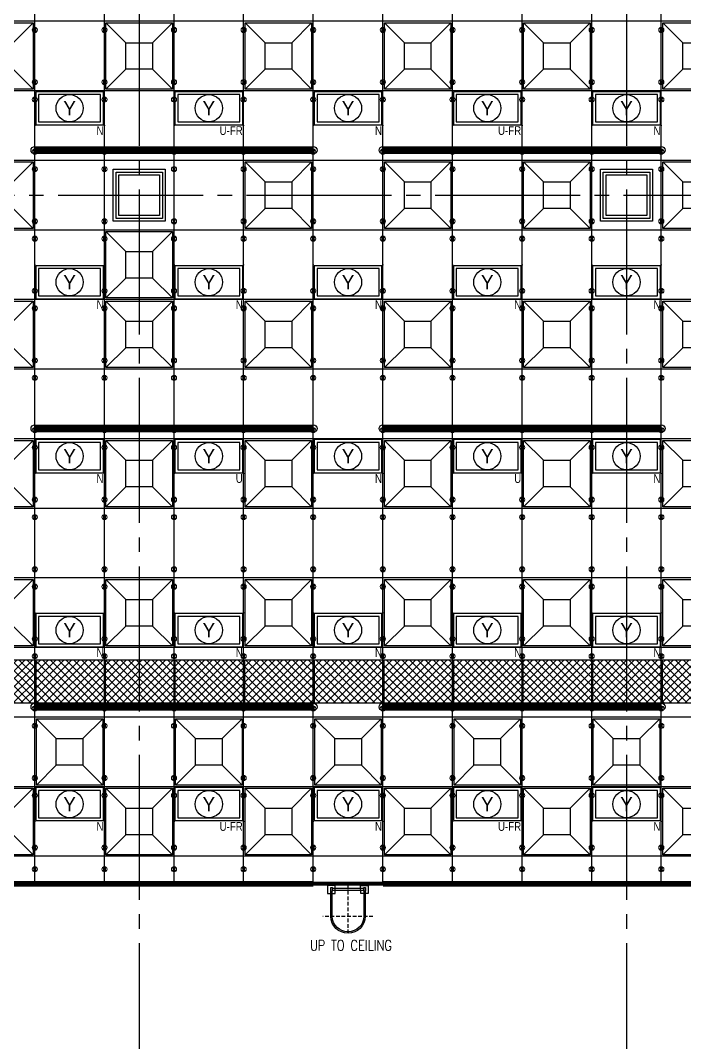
# Model space of a CAD drawing. Extents: x -17313 to 41501, y -1010 to 11880.
# Drawn here: x 8315 to 9460, y 39 to 1801 of the extents above; entities that cross this region are included whole.
import ezdxf
from ezdxf.enums import TextEntityAlignment as Align

# ---------------------------------------------------------------- set-up
doc = ezdxf.new("R2010")
doc.units = 0
doc.header["$LTSCALE"] = 100
doc.linetypes.add('188K-SM-03-F10-ARCH-PA-Y2257103$0$18P6-SM-03-C40-ARCH-PA-Y2211058$0$DASHED', pattern=[19.05, 12.7, -6.35])
doc.linetypes.add('X-S-FAB-L10$0$COL-CEN-LIN', pattern=[3.25, 2.5, -0.25, 0.25, -0.25])
for name, color, linetype in [('0-xref', 8, 'Continuous'), ('188K-SM-03-F10-ARCH-CEIL-Y2257103$0$K-CEIL-4.2', 8, 'Continuous'), ('188K-SM-03-F10-ARCH-CEIL-Y2257103$0$K-CEIL-4.2-AREA', 8, 'Continuous'), ('188K-SM-03-F10-ARCH-PA-Y2257103$0$K-0-TXT-高度', 53, 'Continuous'), ('188K-SM-03-F10-ARCH-PA-Y2257103$0$K-P-LAD-420', 53, 'Continuous'), ('188K-SM-03-F10-ARCH-PA-Y2257103$0$K-P1S-4.2-單抗', 53, 'Continuous'), ('188K-SM-06-F10-ELEC-LIGHT-Y2257103$0$E-LIGHT(Y)-N', 253, 'Continuous'), ('188K-SM-06-F10-ELEC-LIGHT-Y2257103$0$E-LIGHT(Y)-U FR', 253, 'Continuous'), ('188K-SM-06-F10-ELEC-LIGHT-Y2257103$0$E-LIGHT(Y)-U XLPE', 253, 'Continuous'), ('188K-SM-06-F10-HVAC-FFU-Y2257103$0$AC-FFU-ULPA+化學濾網-', 254, 'Continuous'), ('188K-SM-07-F15-ARCH-CATW-Y2257103$0$K-安全母索', 6, 'Continuous'), ('188K-SM-07-F15-ARCH-CATW-Y2257103$0$K-扶手', 160, 'Continuous'), ('188K-SM-07-F15-ARCH-CATW-Y2257103$0$K-貓道板-主走道', 171, 'Continuous'), ('X-S-FAB-L10$0$0-DIM-TXT', 8, 'Continuous'), ('X-S-FAB-L10$0$BLOCK', 8, 'Continuous'), ('X-S-FAB-L10$0$CCL', 8, 'X-S-FAB-L10$0$COL-CEN-LIN'), ('X-S-FAB-L10$0$COL-S', 8, 'Continuous')]:
    doc.layers.add(name, color=color, linetype=linetype)
doc.layers.add('188K-SM-03-F10-ARCH-CEIL-Y2257103$0$K-吊點-標準', color=8, linetype='Continuous', lineweight=9)
doc.layers.add('188K-SM-06-F10-ELEC-LIGHT-Y2257103$0$Defpoints-CAS', color=253, linetype='Continuous', plot=False)
doc.styles.add('188K-SM-03-F10-ARCH-PA-Y2257103$0$18P2-XFDP10$0$AA-TXT', font='simplex.shx', dxfattribs={"width": 0.8, "bigfont": 'chineset.shx'})
doc.styles.add('188K-SM-06-F10-ELEC-LIGHT-Y2257103$0$Standard', font='arial.ttf')
doc.styles.add('188K-SM-06-F10-ELEC-LIGHT-Y2257103$0$xCI-5-F20-03-燈具$0$Standard', font='')
doc.styles.add('X-S-FAB-L10$0$CHINA', font='simplex.shx', dxfattribs={"width": 0.75, "bigfont": 'chineset.shx'})
doc.styles.add('X-S-FAB-L10$0$Standard', font='', dxfattribs={"width": 0.8})
doc.styles.add('X-S-FAB-L10$0$TG_NOTE_TEXT', font='simplex.shx', dxfattribs={"width": 0.75, "bigfont": 'chineset.shx'})
doc.styles.get('188K-SM-06-F10-ELEC-LIGHT-Y2257103$0$xCI-5-F20-03-燈具$0$Standard').set_extended_font_data('PMingLiU')
doc.styles.get('X-S-FAB-L10$0$Standard').set_extended_font_data('Microsoft JhengHei')
doc.linetypes.add('188K-SM-07-F15-ARCH-CATW-Y2257103$0$FENCELINE1', pattern='A,6.35,-2.54,[133,ltypeshp.shx,S=2.54,R=0,X=-2.54,Y=0],-2.54,25.4', length=36.83)

# ---------------------------------------------------------------- blocks, each defined once
blk = doc.blocks.new('X-S-FAB-L10$0$FAB2-L05')
at = {"layer": 'X-S-FAB-L10$0$CCL'}
for p, q in [((-17640, 11005), (-17640, 0)), ((-16800, 11005), (-16800, 0)), ((-26880, 2220), (1210, 2220))]:
    blk.add_line(p, q, dxfattribs=at)
at = {"layer": 'X-S-FAB-L10$0$COL-S'}
for points in [[(-17675, 2255), (-17605, 2255), (-17605, 2185), (-17675, 2185)], [(-16835, 2255), (-16765, 2255), (-16765, 2185), (-16835, 2185)]]:
    blk.add_lwpolyline(points, close=True, dxfattribs=at)
blk = doc.blocks.new('X-S-FAB-L10')
at = {"layer": 'X-S-FAB-L10$0$COL-S'}
for p, q in [((8485, 1535), (8555, 1535)), ((8485, 1465), (8485, 1535)), ((8555, 1535), (8555, 1465)), ((9325, 1535), (9395, 1535)), ((9325, 1465), (9325, 1535)), ((9395, 1535), (9395, 1465)), ((8555, 1465), (8485, 1465)), ((9395, 1465), (9325, 1465))]:
    blk.add_line(p, q, dxfattribs=at)
at = {"layer": 'X-S-FAB-L10$0$BLOCK'}
blk.add_blockref('X-S-FAB-L10$0$FAB2-L05', (26160, -720), dxfattribs=at)
at = {"style": 'X-S-FAB-L10$0$TG_NOTE_TEXT', "width": 0.5, "flags": 1}
for p in [(7463.3, 9020), (18268.3, 8649), (11197.8, 4800.2), (16485.8, 4800.2), (25420.3, 2635), (13360, 320, 0), (7463.3, -33.3)]:
    blk.add_attdef('WH', text='', height=20, dxfattribs=at).set_placement(p, align=Align.BOTTOM_LEFT)
at = {"width": 0.5}
for style, p in [('X-S-FAB-L10$0$TG_NOTE_TEXT', (7585, 9020)), ('X-S-FAB-L10$0$TG_NOTE_TEXT', (18390, 8649)), ('X-S-FAB-L10$0$TG_NOTE_TEXT', (11117.5, 4813.5)), ('X-S-FAB-L10$0$TG_NOTE_TEXT', (16607.5, 4813.5)), ('X-S-FAB-L10$0$TG_NOTE_TEXT', (25350, 2635)), ('X-S-FAB-L10$0$Standard', (13129.4, 325, 0)), ('X-S-FAB-L10$0$TG_NOTE_TEXT', (7585, -20))]:
    blk.add_attdef('DESC', text='', height=10, dxfattribs=dict(at, style=style)).set_placement(p, align=Align.BOTTOM_LEFT)
for tag, style, p in [('TYPE', 'X-S-FAB-L10$0$TG_NOTE_TEXT', (7619.3, 9020)), ('NO', 'X-S-FAB-L10$0$TG_NOTE_TEXT', (7650.1, 9020)), ('TYPE', 'X-S-FAB-L10$0$TG_NOTE_TEXT', (18424.2, 8649)), ('NO', 'X-S-FAB-L10$0$TG_NOTE_TEXT', (18455, 8649)), ('NO', 'X-S-FAB-L10$0$TG_NOTE_TEXT', (11088.6, 4813.5)), ('TYPE', 'X-S-FAB-L10$0$TG_NOTE_TEXT', (11151.8, 4813.5)), ('TYPE', 'X-S-FAB-L10$0$TG_NOTE_TEXT', (16641.8, 4813.5)), ('NO', 'X-S-FAB-L10$0$TG_NOTE_TEXT', (16672.6, 4813.5)), ('NO', 'X-S-FAB-L10$0$TG_NOTE_TEXT', (25313, 2635)), ('TYPE', 'X-S-FAB-L10$0$TG_NOTE_TEXT', (25350, 2635)), ('NO', 'X-S-FAB-L10$0$Standard', (13100, 320, 0)), ('TYPE', 'X-S-FAB-L10$0$Standard', (13129.4, 320, 0)), ('TYPE', 'X-S-FAB-L10$0$TG_NOTE_TEXT', (7619.3, -20)), ('NO', 'X-S-FAB-L10$0$TG_NOTE_TEXT', (7650.1, -20))]:
    blk.add_attdef(tag, text='', height=10, dxfattribs=dict(at, style=style)).set_placement(p, align=Align.BOTTOM_RIGHT)
at = {"style": 'X-S-FAB-L10$0$TG_NOTE_TEXT', "width": 0.5, "flags": 1}
for rotation, p in [(180, (43, 7480)), (180, (943, 7480)), (90, (24310, 3717.8)), (270, (17080, 1711.7))]:
    blk.add_attdef('WH', text='', height=20, rotation=rotation, dxfattribs=at).set_placement(p, align=Align.BOTTOM_LEFT)
at = {"width": 0.5}
for rotation, style, p in [(180, 'X-S-FAB-L10$0$Standard', (317.6, 7480)), (180, 'X-S-FAB-L10$0$Standard', (1217.6, 7480)), (90, 'X-S-FAB-L10$0$TG_NOTE_TEXT', (24310, 3647.5)), (270, 'X-S-FAB-L10$0$TG_NOTE_TEXT', (17080, 1605))]:
    blk.add_attdef('DESC', text='', height=10, rotation=rotation, dxfattribs=dict(at, style=style)).set_placement(p, align=Align.BOTTOM_LEFT)
for tag, rotation, style, p in [('TYPE', 180, 'X-S-FAB-L10$0$Standard', (317.6, 7480)), ('NO', 180, 'X-S-FAB-L10$0$Standard', (347, 7480)), ('TYPE', 180, 'X-S-FAB-L10$0$Standard', (1217.6, 7480)), ('NO', 180, 'X-S-FAB-L10$0$Standard', (1247, 7480)), ('TYPE', 90, 'X-S-FAB-L10$0$TG_NOTE_TEXT', (24310, 3647.5)), ('NO', 90, 'X-S-FAB-L10$0$TG_NOTE_TEXT', (24310, 3610.5)), ('TYPE', 270, 'X-S-FAB-L10$0$TG_NOTE_TEXT', (17080, 1605)), ('NO', 270, 'X-S-FAB-L10$0$TG_NOTE_TEXT', (17080, 1573))]:
    blk.add_attdef(tag, text='', height=10, rotation=rotation, dxfattribs=dict(at, style=style)).set_placement(p, align=Align.BOTTOM_RIGHT)
at = {"layer": 'X-S-FAB-L10$0$0-DIM-TXT', "style": 'X-S-FAB-L10$0$CHINA', "width": 0.75}
for p in [(667.4, 7855.1, -2689.4), (22627.4, 6728.8), (25644.7, 6728.8), (24778.8, 5569.1), (1118.3, 4980), (417.8, 4594.6), (23874.8, 4355), (22927.4, 4330.1), (23749.9, 3901.4), (417.8, 3765.2), (1118.3, 3730), (417.8, 3115.8), (536.9, 2227.8), (16909, 1782.7), (888.4, 880.5), (16977.4, 750), (18878.8, 750), (25641.2, 553.2), (21364, 526.9)]:
    blk.add_attdef('HIG', text='', height=80, dxfattribs=at).set_placement(p, align=Align.MIDDLE_LEFT)
blk = doc.blocks.new('188K-SM-03-F10-ARCH-CEIL-Y2257103$0$A$C2CA95053')
h = blk.add_hatch(color=256)
edge = h.paths.add_edge_path()
edge.add_arc((0, 0), 0.5, 0, 360)
for p, q in [((3.2, 3.2), (-3.2, -3.2)), ((3.2, -3.2), (-3.2, 3.2))]:
    blk.add_line(p, q)
blk.add_lwpolyline([(-1.6, 2.5), (-1.6, -2.5), (1.6, -2.5), (1.6, 2.5)], close=True)
for radius in [4.5, 0.5]:
    blk.add_circle((0, 0), radius)
blk = doc.blocks.new('188K-SM-03-F10-ARCH-CEIL-Y2257103$0$天花板吊點-附調整片 - 3_8_螺桿吊架 100 mm 高調整片-V1-1FL')
blk.add_blockref('188K-SM-03-F10-ARCH-CEIL-Y2257103$0$A$C2CA95053', (0, 0))
blk = doc.blocks.new('188K-SM-03-F10-ARCH-CEIL-Y2257103')
at = {"layer": '188K-SM-03-F10-ARCH-CEIL-Y2257103$0$K-CEIL-4.2'}
for p, q in [((8340, 312.7), (8340, 8632.2)), ((8460, 312.7), (8460, 8632.2)), ((8580, 312.7), (8580, 8632.2)), ((8700, 312.7), (8700, 8632.2)), ((8820, 312.7), (8820, 8632.2)), ((8940, 312.7), (8940, 8632.2)), ((9060, 312.7), (9060, 8632.2)), ((9180, 312.7), (9180, 8632.2)), ((9300, 312.7), (9300, 8632.2)), ((9420, 312.7), (9420, 8632.2)), ((16747.2, 1800), (1847.7, 1800)), ((16747.2, 1680), (1847.7, 1680)), ((16747.2, 1560), (1847.7, 1560)), ((16747.2, 1440), (1847.7, 1440)), ((16747.2, 1320), (1847.7, 1320)), ((16747.2, 1200), (1847.7, 1200)), ((16747.2, 1080), (1847.7, 1080)), ((16747.2, 960), (1847.7, 960)), ((16747.2, 840), (1847.7, 840)), ((16747.2, 720), (1847.7, 720)), ((16747.2, 600), (1847.7, 600)), ((16747.2, 480), (1847.7, 480)), ((16747.2, 360), (1847.7, 360))]:
    blk.add_line(p, q, dxfattribs=at)
at = {"layer": '188K-SM-03-F10-ARCH-CEIL-Y2257103$0$K-CEIL-4.2-AREA', "elevation": 0}
blk.add_lwpolyline([(24297.2, 2067.7), (16747.2, 2067.7), (16747.2, 312.7), (14882.2, 312.7), (14882.2, 42.7), (14157.7, 42.7), (14157.7, 312.7), (1847.7, 312.7), (1847.7, 8305.8), (1767.7, 8305.8), (1767.7, 8632.2), (17592.2, 8632.2), (17592.2, 8626.2), (18934.7, 8626.2), (18934.7, 8592.2), (19317.2, 8592.2), (19317.2, 7537.7), (19282.2, 7537.7), (19282.2, 7462.2), (19317.2, 7462.2), (19317.2, 7317.2), (21180, 7317.2)], dxfattribs=at)
at = {"layer": '188K-SM-03-F10-ARCH-CEIL-Y2257103$0$K-CEIL-4.2-AREA'}
for points in [[(8485, 1535), (8555, 1535), (8555, 1465), (8485, 1465)], [(9325, 1535), (9395, 1535), (9395, 1465), (9325, 1465)]]:
    blk.add_lwpolyline(points, close=True, dxfattribs=at)
at = {"layer": '188K-SM-03-F10-ARCH-CEIL-Y2257103$0$K-吊點-標準', "color": 170, "lineweight": 18, "rotation": 179.9999999999997}
for p in [(8340, 1785), (8460, 1785), (8580, 1785), (8700, 1785), (8820, 1785), (8940, 1785), (9060, 1785), (9180, 1785), (9300, 1785), (9420, 1785), (8340, 1695), (8460, 1695), (8580, 1695), (8700, 1695), (8820, 1695), (8940, 1695), (9060, 1695), (9180, 1695), (9300, 1695), (9420, 1695), (8340, 1665), (8460, 1665), (8580, 1665), (8700, 1665), (8820, 1665), (8940, 1665), (9060, 1665), (9180, 1665), (9300, 1665), (9420, 1665), (8340, 1575), (8460, 1575), (8580, 1575), (8700, 1575), (8820, 1575), (8940, 1575), (9060, 1575), (9180, 1575), (9300, 1575), (9420, 1575), (8340, 1545), (8460, 1545), (8580, 1545), (8700, 1545), (8820, 1545), (8940, 1545), (9060, 1545), (9180, 1545), (9300, 1545), (9420, 1545), (8340, 1455), (8460, 1455), (8580, 1455), (8700, 1455), (8820, 1455), (8940, 1455), (9060, 1455), (9180, 1455), (9300, 1455), (9420, 1455), (8340, 1425), (8460, 1425), (8580, 1425), (8700, 1425), (8820, 1425), (8940, 1425), (9060, 1425), (9180, 1425), (9300, 1425), (9420, 1425), (8340, 1335), (8460, 1335), (8580, 1335), (8700, 1335), (8820, 1335), (8940, 1335), (9060, 1335), (9180, 1335), (9300, 1335), (9420, 1335), (8340, 1305), (8460, 1305), (8580, 1305), (8700, 1305), (8820, 1305), (8940, 1305), (9060, 1305), (9180, 1305), (9300, 1305), (9420, 1305), (8340, 1215), (8460, 1215), (8580, 1215), (8700, 1215), (8820, 1215), (8940, 1215), (9060, 1215), (9180, 1215), (9300, 1215), (9420, 1215), (8340, 1185), (8460, 1185), (8580, 1185), (8700, 1185), (8820, 1185), (8940, 1185), (9060, 1185), (9180, 1185), (9300, 1185), (9420, 1185), (8340, 1095), (8460, 1095), (8580, 1095), (8700, 1095), (8820, 1095), (8940, 1095), (9060, 1095), (9180, 1095), (9300, 1095), (9420, 1095), (8340, 1065), (8460, 1065), (8580, 1065), (8700, 1065), (8820, 1065), (8940, 1065), (9060, 1065), (9180, 1065), (9300, 1065), (9420, 1065), (8340, 975), (8460, 975), (8580, 975), (8700, 975), (8820, 975), (8940, 975), (9060, 975), (9180, 975), (9300, 975), (9420, 975), (8340, 945), (8460, 945), (8580, 945), (8700, 945), (8820, 945), (8940, 945), (9060, 945), (9180, 945), (9300, 945), (9420, 945), (8340, 855), (8460, 855), (8580, 855), (8700, 855), (8820, 855), (8940, 855), (9060, 855), (9180, 855), (9300, 855), (9420, 855), (8340, 825), (8460, 825), (8580, 825), (8700, 825), (8820, 825), (8940, 825), (9060, 825), (9180, 825), (9300, 825), (9420, 825), (8340, 735), (8460, 735), (8580, 735), (8700, 735), (8820, 735), (8940, 735), (9060, 735), (9180, 735), (9300, 735), (9420, 735), (8340, 705), (8460, 705), (8580, 705), (8700, 705), (8820, 705), (8940, 705), (9060, 705), (9180, 705), (9300, 705), (9420, 705), (8340, 615), (8460, 615), (8580, 615), (8700, 615), (8820, 615), (8940, 615), (9060, 615), (9180, 615), (9300, 615), (9420, 615), (8340, 585), (8460, 585), (8580, 585), (8700, 585), (8820, 585), (8940, 585), (9060, 585), (9180, 585), (9300, 585), (9420, 585), (8340, 495), (8460, 495), (8580, 495), (8700, 495), (8820, 495), (8940, 495), (9060, 495), (9180, 495), (9300, 495), (9420, 495), (8340, 465), (8460, 465), (8580, 465), (8700, 465), (8820, 465), (8940, 465), (9060, 465), (9180, 465), (9300, 465), (9420, 465), (8340, 375), (8460, 375), (8580, 375), (8700, 375), (8820, 375), (8940, 375), (9060, 375), (9180, 375), (9300, 375), (9420, 375), (8340, 337.7, 0), (8460, 337.7, 0), (8580, 337.7, 0), (8700, 337.7, 0), (8820, 337.7, 0), (8940, 337.7, 0), (9060, 337.7, 0), (9180, 337.7, 0), (9300, 337.7, 0), (9420, 337.7, 0)]:
    blk.add_blockref('188K-SM-03-F10-ARCH-CEIL-Y2257103$0$天花板吊點-附調整片 - 3_8_螺桿吊架 100 mm 高調整片-V1-1FL', p, dxfattribs=at)
blk = doc.blocks.new('188K-SM-06-F10-HVAC-FFU-Y2257103$0$H-FFU-ULPA+化濾')
for p, q in [((-82.9, 82.9), (-117.2, 117.3)), ((-37.1, 82.9), (-2.7, 117.3)), ((-117.2, 2.8), (-82.9, 37.1)), ((-2.7, 2.8), (-37.1, 37.1))]:
    blk.add_line(p, q)
for points in [[(-2.7, 2.8), (-2.7, 117.3), (-117.2, 117.3), (-117.2, 2.8)], [(-37.1, 37.1), (-37.1, 82.9), (-82.9, 82.9), (-82.9, 37.1)]]:
    blk.add_lwpolyline(points, close=True)
blk = doc.blocks.new('188K-SM-06-F10-HVAC-FFU-Y2257103')
at = {"layer": '188K-SM-06-F10-HVAC-FFU-Y2257103$0$AC-FFU-ULPA+化學濾網-', "xscale": -1}
for p in [(8220, 1680), (8460, 1680), (8700, 1680), (8940, 1680), (9180, 1680), (9420, 1680), (8220, 1440), (8700, 1440), (8940, 1440), (9180, 1440), (9420, 1440), (8460, 1320), (8220, 1200), (8460, 1200), (8700, 1200), (8940, 1200), (9180, 1200), (9420, 1200), (8220, 960), (8460, 960), (8700, 960), (8940, 960), (9180, 960), (9420, 960), (8220, 720), (8460, 720), (8700, 720), (8940, 720), (9180, 720), (9420, 720), (8340, 480), (8580, 480), (8820, 480), (9060, 480), (9300, 480), (8220, 360), (8460, 360), (8700, 360), (8940, 360), (9180, 360), (9420, 360)]:
    blk.add_blockref('188K-SM-06-F10-HVAC-FFU-Y2257103$0$H-FFU-ULPA+化濾', p, dxfattribs=at)
blk = doc.blocks.new('*U247')
for p, q in [((58.5, 28.5), (-58.5, 28.5)), ((-58.5, 28.5), (-58.5, -28.5)), ((53.4, 23.4), (-53.4, 23.4)), ((-53.4, 23.4), (-53.4, -23.4)), ((53.4, -23.4), (53.4, 23.4)), ((58.5, -28.5), (58.5, 28.5)), ((-58.5, -28.5), (58.5, -28.5)), ((-53.4, -23.4), (53.4, -23.4))]:
    blk.add_line(p, q)
blk.add_circle((0, 0), 23.4)
at = {"layer": '188K-SM-06-F10-ELEC-LIGHT-Y2257103$0$Defpoints-CAS'}
for p in [(-60, 30), (-60, 30), (60, 30), (-60, -30), (60, -30)]:
    blk.add_point(p, dxfattribs=at)
at = {"style": '188K-SM-06-F10-ELEC-LIGHT-Y2257103$0$xCI-5-F20-03-燈具$0$Standard'}
blk.add_text('Y', height=25, dxfattribs=at).set_placement((0, 0), align=Align.MIDDLE)
at = {"style": '188K-SM-06-F10-ELEC-LIGHT-Y2257103$0$Standard', "width": 0.8}
blk.add_text('U-FR', height=15, rotation=360, dxfattribs=at).set_placement((58.5, -38.5), align=Align.MIDDLE_RIGHT)
blk = doc.blocks.new('188K-SM-06-F10-ELEC-LIGHT-Y2257103$0$背掀式無塵室燈具(黃光)-CAS')
at = {"color": 0}
for p, q in [((53.4, 23.4), (-53.4, 23.4)), ((-53.4, 23.4), (-53.4, -23.4)), ((53.4, -23.4), (53.4, 23.4)), ((-53.4, -23.4), (53.4, -23.4))]:
    blk.add_line(p, q, dxfattribs=at)
blk.add_lwpolyline([(-58.5, -28.5), (58.5, -28.5), (58.5, 28.5), (-58.5, 28.5)], close=True, dxfattribs=at)
blk.add_circle((0, 0), 23.4, dxfattribs=at)
at = {"layer": '188K-SM-06-F10-ELEC-LIGHT-Y2257103$0$Defpoints-CAS'}
for p in [(-60, 30), (-60, 30), (60, 30), (-60, -30), (60, -30)]:
    blk.add_point(p, dxfattribs=at)
at = {"color": 0, "style": '188K-SM-06-F10-ELEC-LIGHT-Y2257103$0$xCI-5-F20-03-燈具$0$Standard'}
blk.add_text('Y', height=25, dxfattribs=at).set_placement((0, 0), align=Align.MIDDLE)
at = {"style": '188K-SM-06-F10-ELEC-LIGHT-Y2257103$0$Standard', "width": 0.8}
blk.add_text('N', height=15, rotation=360, dxfattribs=at).set_placement((58.5, -38.5), align=Align.MIDDLE_RIGHT)
blk = doc.blocks.new('*U246')
for p, q in [((58.5, 28.5), (-58.5, 28.5)), ((-58.5, 28.5), (-58.5, -28.5)), ((53.4, 23.4), (-53.4, 23.4)), ((-53.4, 23.4), (-53.4, -23.4)), ((53.4, -23.4), (53.4, 23.4)), ((58.5, -28.5), (58.5, 28.5)), ((-58.5, -28.5), (58.5, -28.5)), ((-53.4, -23.4), (53.4, -23.4))]:
    blk.add_line(p, q)
blk.add_circle((0, 0), 23.4)
at = {"layer": '188K-SM-06-F10-ELEC-LIGHT-Y2257103$0$Defpoints-CAS'}
for p in [(-60, 30), (-60, 30), (60, 30), (-60, -30), (60, -30)]:
    blk.add_point(p, dxfattribs=at)
at = {"style": '188K-SM-06-F10-ELEC-LIGHT-Y2257103$0$xCI-5-F20-03-燈具$0$Standard'}
blk.add_text('Y', height=25, dxfattribs=at).set_placement((0, 0), align=Align.MIDDLE)
at = {"style": '188K-SM-06-F10-ELEC-LIGHT-Y2257103$0$Standard', "width": 0.8}
blk.add_text('U', height=15, rotation=360, dxfattribs=at).set_placement((58.5, -38.5), align=Align.MIDDLE_RIGHT)
blk = doc.blocks.new('188K-SM-06-F10-ELEC-LIGHT-Y2257103')
at = {"layer": '188K-SM-06-F10-ELEC-LIGHT-Y2257103$0$E-LIGHT(Y)-N'}
for p in [(8400, 1650), (8880, 1650), (9360, 1650), (8400, 1350), (8640, 1350), (8880, 1350), (9120, 1350), (9360, 1350), (8400, 1050), (8880, 1050), (9360, 1050), (8400, 750), (8640, 750), (8880, 750), (9120, 750), (9360, 750), (8400, 450), (8880, 450), (9360, 450)]:
    blk.add_blockref('188K-SM-06-F10-ELEC-LIGHT-Y2257103$0$背掀式無塵室燈具(黃光)-CAS', p, dxfattribs=at)
at = {"layer": '188K-SM-06-F10-ELEC-LIGHT-Y2257103$0$E-LIGHT(Y)-U FR'}
for p in [(8640, 1650), (9120, 1650), (8640, 450), (9120, 450)]:
    blk.add_blockref('*U247', p, dxfattribs=at)
at = {"layer": '188K-SM-06-F10-ELEC-LIGHT-Y2257103$0$E-LIGHT(Y)-U XLPE'}
for p in [(8640, 1050), (9120, 1050)]:
    blk.add_blockref('*U246', p, dxfattribs=at)
blk = doc.blocks.new('188K-SM-03-F10-ARCH-PA-Y2257103$0$LAD-1')
at = {"linetype": '188K-SM-03-F10-ARCH-PA-Y2257103$0$18P6-SM-03-C40-ARCH-PA-Y2211058$0$DASHED', "ltscale": 0.005}
for points in [[(-77.4, -42.9), (-77.4, 43.5)], [(-106.5, 0), (-23.9, 0)]]:
    blk.add_lwpolyline(points, dxfattribs=at)
for points in [[(-33.8, -29.7), (-77.4, -29.7, -0.976777), (-77.4, 29.8), (-33.8, 29.8)], [(-33.8, -27.2), (-77.4, -27.2, -0.974646), (-77.4, 27.3), (-33.8, 27.3)]]:
    blk.add_lwpolyline(points, format="xyb")
for points in [[(-23.8, 22.2), (-23.8, 35.2), (-37.8, 35.2), (-37.8, 22.2)], [(-27.8, 27), (-27.8, 30), (-33.8, 30), (-33.8, 27)], [(-28.9, 27), (-28.9, -27), (-32.7, -27), (-32.7, 27)], [(-23.9, -21.8), (-23.9, -34.8), (-37.9, -34.8), (-37.9, -21.8)], [(-27.8, -27), (-27.8, -30), (-33.8, -30), (-33.8, -27)]]:
    blk.add_lwpolyline(points, close=True)
for centre in [(-93.7, 23.2), (-64.6, 28.5), (-105.2, 0), (-93.7, -22.5), (-64.6, -28.5)]:
    blk.add_circle(centre, 0.5)
blk = doc.blocks.new('188K-SM-03-F10-ARCH-PA-Y2257103')
at = {"layer": '188K-SM-03-F10-ARCH-PA-Y2257103$0$K-P1S-4.2-單抗'}
for p, q in [((13115, 315, 0), (7525, 315, 0)), ((13115, 310, 0), (7525, 310, 0))]:
    blk.add_line(p, q, dxfattribs=at)
for points in [[(8475, 1545), (8565, 1545), (8565, 1455), (8475, 1455)], [(8480, 1540), (8560, 1540), (8560, 1460), (8480, 1460)], [(9315, 1545), (9405, 1545), (9405, 1455), (9315, 1455)], [(9320, 1540), (9400, 1540), (9400, 1460), (9320, 1460)]]:
    blk.add_lwpolyline(points, close=True, dxfattribs=at)
at = {"layer": '188K-SM-03-F10-ARCH-PA-Y2257103$0$K-P-LAD-420', "rotation": 90.07229666140849}
blk.add_blockref('188K-SM-03-F10-ARCH-PA-Y2257103$0$LAD-1', (8879.9, 333.8, 0), dxfattribs=at)
at = {"layer": '188K-SM-03-F10-ARCH-PA-Y2257103$0$K-0-TXT-高度', "style": '188K-SM-03-F10-ARCH-PA-Y2257103$0$18P2-XFDP10$0$AA-TXT', "width": 0.8}
blk.add_text('UP TO CEILING', height=18, rotation=360, dxfattribs=at).set_placement((8885, 206.5, 0), align=Align.MIDDLE)
blk = doc.blocks.new('188K-SM-07-F15-ARCH-CATW-Y2257103$0$貓道板-749x1196.5(主走道)')
h = blk.add_hatch()
h.set_pattern_fill('ANSI37', color=256, scale=30)
h.set_pattern_definition([(45, (0.75, 3e-16), (-67.352, 67.352), []), (135, (0.75, 3e-16), (-67.352, -67.352), [])])
h.paths.add_polyline_path([(-1199, 0), (-1199, 750), (-1, 750), (-1, 0)])
blk.add_lwpolyline([(-1199, 0), (-1199, 750), (-1, 750), (-1, 0)], close=True)
blk = doc.blocks.new('188K-SM-07-F15-ARCH-CATW-Y2257103$0$母索-4.8')
at = {"const_width": 13}
blk.add_lwpolyline([(0, 0), (480, 0)], dxfattribs=at)
for centre in [(0, 0), (480, 0)]:
    blk.add_circle(centre, 6.5)
blk = doc.blocks.new('188K-SM-07-F15-ARCH-CATW-Y2257103')
at = {"layer": '188K-SM-07-F15-ARCH-CATW-Y2257103$0$K-扶手', "linetype": '188K-SM-07-F15-ARCH-CATW-Y2257103$0$FENCELINE1', "ltscale": 0.03, "const_width": 10, "elevation": 0}
for points in [[(5940, 312.7), (8820, 312.7)], [(8940, 312.7), (11700, 312.7)]]:
    blk.add_lwpolyline(points, dxfattribs=at)
at = {"layer": '188K-SM-07-F15-ARCH-CATW-Y2257103$0$K-安全母索'}
for p in [(8340, 1577.7), (8940, 1577.7), (8340, 1097.7), (8940, 1097.7), (8340, 617.7), (8940, 617.7)]:
    blk.add_blockref('188K-SM-07-F15-ARCH-CATW-Y2257103$0$母索-4.8', p, dxfattribs=at)
at = {"layer": '188K-SM-07-F15-ARCH-CATW-Y2257103$0$K-貓道板-主走道', "xscale": 0.1, "yscale": 0.1, "zscale": 0.1, "rotation": 180}
for p in [(8221.6, 699), (8341.6, 699), (8461.6, 699), (8581.6, 699), (8701.6, 699), (8821.6, 699), (8941.6, 699), (9061.6, 699), (9181.6, 699), (9301.6, 699), (9421.6, 699)]:
    blk.add_blockref('188K-SM-07-F15-ARCH-CATW-Y2257103$0$貓道板-749x1196.5(主走道)', p, dxfattribs=at)

msp = doc.modelspace()

# ---------------------------------------------------------------- block references
at = {"layer": '0-xref'}
for name in ['X-S-FAB-L10', '188K-SM-06-F10-ELEC-LIGHT-Y2257103', '188K-SM-03-F10-ARCH-PA-Y2257103', '188K-SM-03-F10-ARCH-CEIL-Y2257103', '188K-SM-07-F15-ARCH-CATW-Y2257103', '188K-SM-06-F10-HVAC-FFU-Y2257103']:
    msp.add_blockref(name, (0, 0), dxfattribs=at)

doc.saveas('drawing.dxf')
